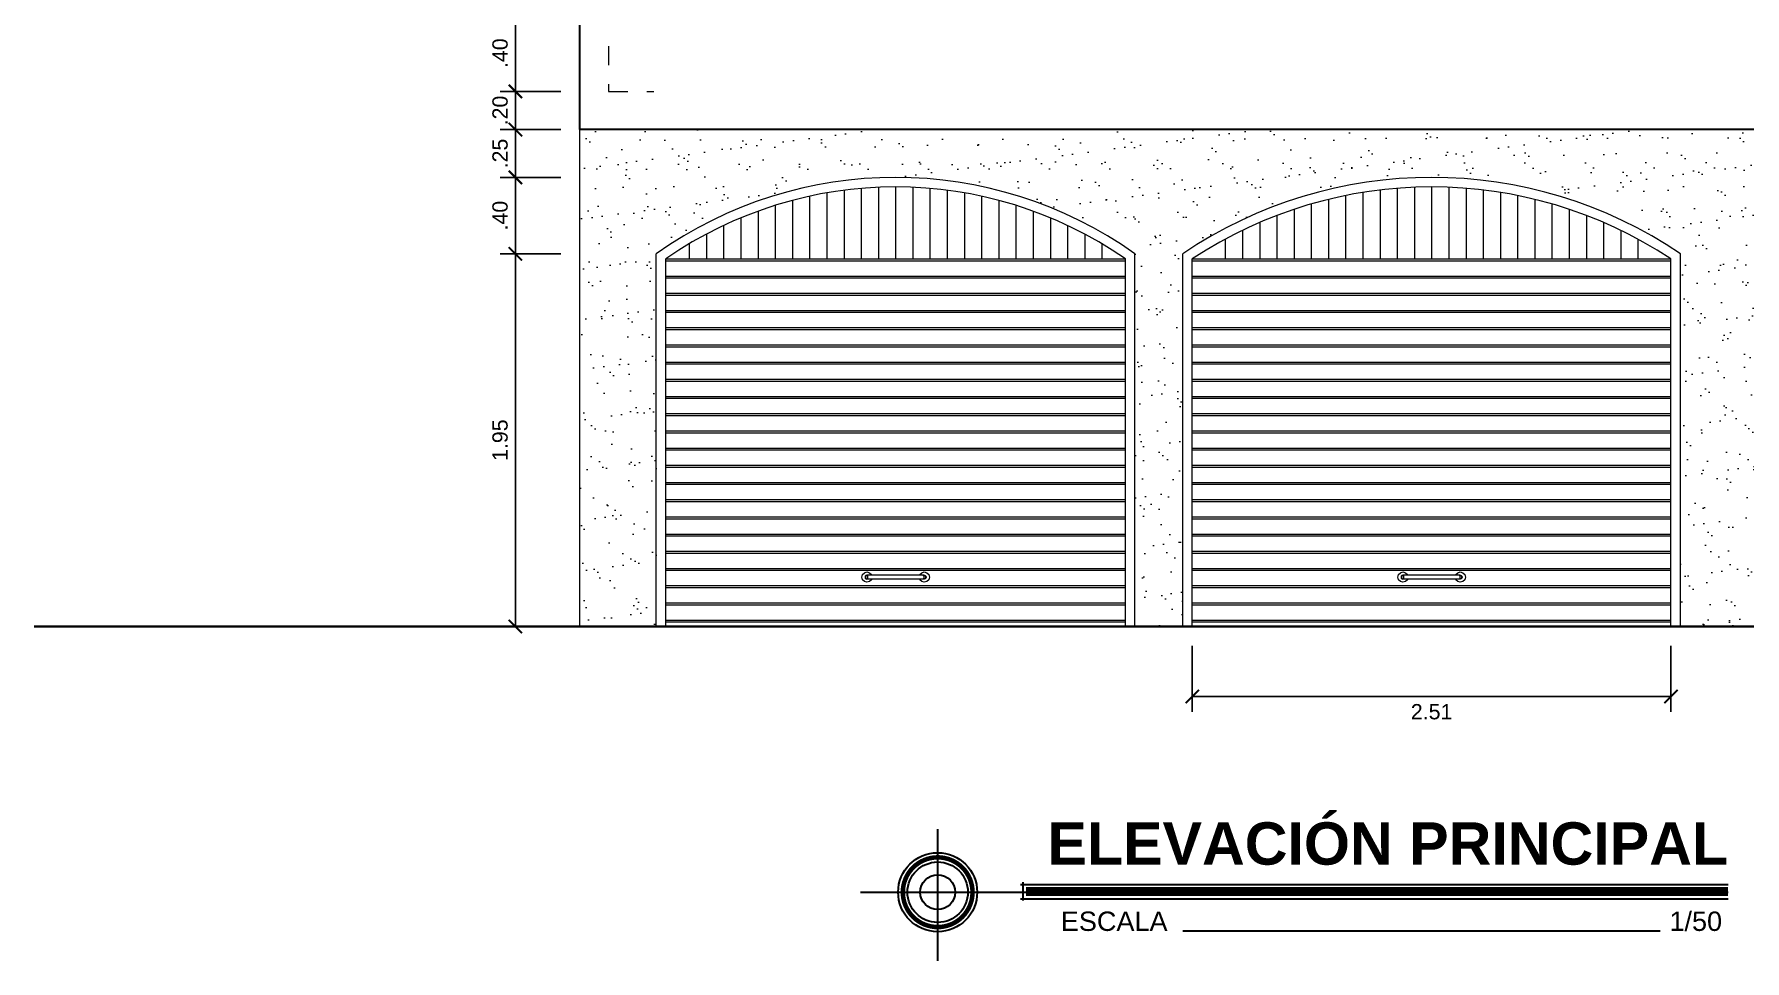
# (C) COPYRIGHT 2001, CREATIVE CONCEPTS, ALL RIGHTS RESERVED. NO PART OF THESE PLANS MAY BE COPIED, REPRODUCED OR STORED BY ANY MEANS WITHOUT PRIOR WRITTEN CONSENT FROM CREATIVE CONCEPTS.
# Model space of a CAD drawing. Header units: millimetres. Extents: x 107 to 277, y 11 to 70.
# Drawn here: x 106.96 to 115.92, y 21.04 to 25.89 of the extents above; entities that cross this region are included whole.
import ezdxf

# ---------------------------------------------------------------- set-up
doc = ezdxf.new("R2010")
doc.units = ezdxf.units.MM
doc.header["$PDMODE"] = 32
doc.linetypes.add('HIDDEN2', pattern=[4.762499999999999, 3.175, -1.5875])
doc.layers.get('0').update_dxf_attribs({"lineweight": 0})
doc.layers.get('Defpoints').update_dxf_attribs({"color": 167, "lineweight": 0})
for name, color, linetype, lineweight in [('A-Dims', 22, 'Continuous', 0), ('A-Draw', 2, 'Continuous', 0), ('A-Elevation Medium', 30, 'Continuous', 30), ('A-Stair', 53, 'Continuous', 0), ('A-Text', 30, 'Continuous', 30), ('A-Wall', 153, 'Continuous', 40), ('proyecciones', 33, 'HIDDEN2', 0), ('puertas y vent', 2, 'Continuous', 0)]:
    doc.layers.add(name, color=color, linetype=linetype, lineweight=lineweight)
doc.styles.add('ejes', font='swissel.ttf')
doc.styles.add('FITO', font='ARIAL.TTF')
doc.dimstyles.new('DIM50', dxfattribs={"dimtxt": 0.08, "dimasz": 0.07, "dimexe": 0.08, "dimexo": 0.1, "dimgap": 0.04, "dimtad": 2, "dimzin": 4, "dimdsep": 46, "dimtxsty": 'ejes', "dimblk": 'ARCHTICK', "dimcen": 0.05, "dimadec": 0, "dimazin": 0, "dimtfac": 1, "dimtix": 1, "dimtmove": 0, "dimatfit": 3, "dimfxl": 0.08, "dimarcsym": 0})

# ---------------------------------------------------------------- blocks, each defined once
blk = doc.blocks.new('_ArchTick')
at = {"color": 0, "linetype": 'ByBlock', "const_width": 0.15}
blk.add_lwpolyline([(-0.5, -0.5), (0.5, 0.5)], dxfattribs=at)
blk = doc.blocks.new('*D366')
at = {"layer": 'A-Dims', "color": 0, "lineweight": -2}
for p, q in [((109.7198441900281, 24.73788442129969), (109.4022303391197, 24.73788442129969)), ((109.4822303391197, 24.73788442129969), (109.4822303391197, 22.78788442129969)), ((109.7198441900281, 22.78788442129969), (109.4022303391197, 22.78788442129969))]:
    blk.add_line(p, q, dxfattribs=at)
at = {"layer": 'Defpoints', "color": 0}
for p in [(109.819844190028, 24.73788442129969), (109.4822303391197, 22.78788442129969), (109.819844190028, 22.78788442129969)]:
    blk.add_point(p, dxfattribs=at)
at = {"layer": 'A-Dims', "color": 0, "lineweight": -2, "xscale": 0.07, "yscale": 0.07, "zscale": 0.07}
for p, rotation in [((109.4822303391197, 24.73788442129969), 90), ((109.4822303391197, 22.78788442129969), 270)]:
    blk.add_blockref('_ArchTick', p, dxfattribs=dict(at, rotation=rotation))
at = {"layer": 'A-Dims', "color": 0, "insert": (109.4022303391197, 23.76288442129969), "char_height": 0.08, "attachment_point": 5, "rotation": 90, "style": 'ejes'}
blk.add_mtext('1.95', dxfattribs=at)
blk = doc.blocks.new('*D367')
at = {"layer": 'A-Dims', "color": 0, "lineweight": -2}
for p, q in [((109.7198441900281, 25.13788442129968), (109.4022303391197, 25.13788442129968)), ((109.4822303391197, 25.13788442129968), (109.4822303391197, 24.73788442129969)), ((109.7198441900281, 24.73788442129969), (109.4022303391197, 24.73788442129969))]:
    blk.add_line(p, q, dxfattribs=at)
at = {"layer": 'Defpoints', "color": 0}
for p in [(109.819844190028, 25.13788442129968), (109.4822303391197, 24.73788442129969), (109.819844190028, 24.73788442129969)]:
    blk.add_point(p, dxfattribs=at)
at = {"layer": 'A-Dims', "color": 0, "lineweight": -2, "xscale": 0.07, "yscale": 0.07, "zscale": 0.07}
for p, rotation in [((109.4822303391197, 25.13788442129968), 90), ((109.4822303391197, 24.73788442129969), 270)]:
    blk.add_blockref('_ArchTick', p, dxfattribs=dict(at, rotation=rotation))
at = {"layer": 'A-Dims', "color": 0, "insert": (109.4022303391197, 24.93788442129969), "char_height": 0.08, "attachment_point": 5, "rotation": 90, "style": 'ejes'}
blk.add_mtext('.40', dxfattribs=at)
blk = doc.blocks.new('*D368')
at = {"layer": 'A-Dims', "color": 0, "lineweight": -2}
for p, q in [((109.7198441900281, 25.38788442129968), (109.4022303391197, 25.38788442129968)), ((109.4822303391197, 25.38788442129968), (109.4822303391197, 25.13788442129968)), ((109.7198441900281, 25.13788442129968), (109.4022303391197, 25.13788442129968))]:
    blk.add_line(p, q, dxfattribs=at)
at = {"layer": 'Defpoints', "color": 0}
for p in [(109.819844190028, 25.38788442129968), (109.4822303391197, 25.13788442129968), (109.819844190028, 25.13788442129968)]:
    blk.add_point(p, dxfattribs=at)
at = {"layer": 'A-Dims', "color": 0, "lineweight": -2, "xscale": 0.07, "yscale": 0.07, "zscale": 0.07}
for p, rotation in [((109.4822303391197, 25.38788442129968), 90), ((109.4822303391197, 25.13788442129968), 270)]:
    blk.add_blockref('_ArchTick', p, dxfattribs=dict(at, rotation=rotation))
at = {"layer": 'A-Dims', "color": 0, "insert": (109.4022303391197, 25.26288442129968), "char_height": 0.08, "attachment_point": 5, "rotation": 90, "style": 'ejes'}
blk.add_mtext('.25', dxfattribs=at)
blk = doc.blocks.new('*D372')
at = {"layer": 'A-Dims', "color": 0, "lineweight": -2}
for p, q in [((109.7198441900281, 25.98788442129968), (109.4022303391197, 25.98788442129968)), ((109.4822303391197, 25.98788442129968), (109.4822303391197, 25.58788442129968)), ((109.7198441900281, 25.58788442129968), (109.4022303391197, 25.58788442129968))]:
    blk.add_line(p, q, dxfattribs=at)
at = {"layer": 'Defpoints', "color": 0}
for p in [(109.819844190028, 25.98788442129968), (109.4822303391197, 25.58788442129968), (109.819844190028, 25.58788442129968)]:
    blk.add_point(p, dxfattribs=at)
at = {"layer": 'A-Dims', "color": 0, "lineweight": -2, "xscale": 0.07, "yscale": 0.07, "zscale": 0.07}
for p, rotation in [((109.4822303391197, 25.98788442129968), 90), ((109.4822303391197, 25.58788442129968), 270)]:
    blk.add_blockref('_ArchTick', p, dxfattribs=dict(at, rotation=rotation))
at = {"layer": 'A-Dims', "color": 0, "insert": (109.4022303391197, 25.78788442129968), "char_height": 0.08, "attachment_point": 5, "rotation": 90, "style": 'ejes'}
blk.add_mtext('.40', dxfattribs=at)
blk = doc.blocks.new('*D413')
at = {"layer": 'A-Dims', "color": 0, "lineweight": -2}
for p, q in [((109.7198441900281, 25.58788442129968), (109.4022303391197, 25.58788442129968)), ((109.4822303391197, 25.58788442129968), (109.4822303391197, 25.38788442129968)), ((109.7198441900281, 25.38788442129968), (109.4022303391197, 25.38788442129968))]:
    blk.add_line(p, q, dxfattribs=at)
at = {"layer": 'Defpoints', "color": 0}
for p in [(109.819844190028, 25.58788442129968), (109.4822303391197, 25.38788442129968), (109.819844190028, 25.38788442129968)]:
    blk.add_point(p, dxfattribs=at)
at = {"layer": 'A-Dims', "color": 0, "lineweight": -2, "xscale": 0.07, "yscale": 0.07, "zscale": 0.07}
for p, rotation in [((109.4822303391197, 25.58788442129968), 270), ((109.4822303391197, 25.38788442129968), 90)]:
    blk.add_blockref('_ArchTick', p, dxfattribs=dict(at, rotation=rotation))
at = {"layer": 'A-Dims', "color": 0, "insert": (109.4022303391197, 25.48788442129968), "char_height": 0.08, "attachment_point": 5, "rotation": 90, "style": 'ejes'}
blk.add_mtext('.20', dxfattribs=at)
blk = doc.blocks.new('*D494')
at = {"layer": 'A-Draw', "color": 0, "lineweight": -2}
for p, q in [((113.0248441900281, 22.68596913987501), (113.0248441900281, 22.34161810307116)), ((115.530283703485, 22.68596913987501), (115.530283703485, 22.34161810307116)), ((113.0248441900281, 22.42161810307116), (115.530283703485, 22.42161810307116))]:
    blk.add_line(p, q, dxfattribs=at)
at = {"layer": 'Defpoints', "color": 0}
for p in [(113.0248441900281, 22.78596913987501), (115.530283703485, 22.78596913987501), (115.530283703485, 22.42161810307116)]:
    blk.add_point(p, dxfattribs=at)
at = {"layer": 'A-Draw', "color": 0, "lineweight": -2, "xscale": 0.07, "yscale": 0.07, "zscale": 0.07, "rotation": 180}
blk.add_blockref('_ArchTick', (113.0248441900281, 22.42161810307116), dxfattribs=at)
at = {"layer": 'A-Draw', "color": 0, "lineweight": -2, "xscale": 0.07, "yscale": 0.07, "zscale": 0.07}
blk.add_blockref('_ArchTick', (115.530283703485, 22.42161810307116), dxfattribs=at)
at = {"layer": 'A-Draw', "color": 0, "insert": (114.2775639467565, 22.34161810307116), "char_height": 0.08, "attachment_point": 5, "style": 'ejes'}
blk.add_mtext('2.51', dxfattribs=at)

msp = doc.modelspace()

# ---------------------------------------------------------------- hatches: boundary and pattern name
at = {"layer": 'A-Stair'}
h = msp.add_hatch(dxfattribs=at)
h.set_pattern_fill('AR-SAND,_O', color=157, scale=0.004)
h.set_pattern_definition([(37.50000000000001, (-87.64490639585276, -26.06693826949387), (-0.006400125183936183, 0.1957652949317369), [0, -0.154432, 0, -0.17272, 0, -0.1651]), (7.499999999999999, (-87.64490639585276, -26.06693826949387), (0.1798093132552011, 0.2867300402273417), [0, -0.08331199999999996, 0, -0.1391919999999999, 0, -0.05333999999999998]), (327.5, (-87.76987439585275, -26.06693826949387), (0.3163969480965832, 0.0005748738714182765), [0, -0.0508, 0, -0.18288, 0, -0.23876]), (317.5, (-87.76987439585275, -26.06693826949387), (0.3054225809889189, 0.0891717293028865), [0, -0.0254, 0, -0.119888, 0, -0.13716])])
h.paths.add_polyline_path([(112.7248441900281, 24.73788442129966), (112.7248441900281, 22.78788442129969), (112.9748441900281, 22.78788442129969), (112.9748441900281, 24.73788442129968, -0.3070499222369381), (115.580283703485, 24.73788442129968), (115.580283703485, 22.78788442129969), (115.9798441900281, 22.78788442129969), (115.9798441900281, 24.73788442129969, -0.695652173913128), (117.1298441900281, 24.73788442129963), (117.1298441900281, 22.78788442129969), (117.2798441900281, 22.78788442129969), (117.2798441900281, 25.38788442129968), (109.819844190028, 25.38788442129968), (109.819844190028, 22.78788442129969), (110.2194046765711, 22.78788442129969), (110.2194046765711, 24.73788442129969, -0.3193052539097957)])

# ---------------------------------------------------------------- linework, layer by layer
at = {"layer": 'A-Elevation Medium'}
for p, q in [((109.819844190028, 25.38788442129968), (109.819844190028, 25.98788442129968)), ((117.2798441900281, 25.38788442129968), (109.819844190028, 25.38788442129968))]:
    msp.add_line(p, q, dxfattribs=at)
at = {"layer": 'A-Stair', "color": 53}
msp.add_line((109.819844190028, 22.78788442129969), (109.819844190028, 25.38788442129968), dxfattribs=at)
at = {"layer": 'A-Stair', "color": 217}
for p, q in [((111.2021244332996, 25.07055176832265), (111.2021244332996, 24.71189524392501)), ((111.2921244332996, 25.08019864833782), (111.2921244332996, 24.71189524392501)), ((111.3821244332996, 25.08788442129967), (111.3821244332996, 24.71189524392501)), ((111.4721244332996, 25.08788442129967), (111.4721244332996, 24.71189524392501)), ((111.5621244332996, 25.08788442129967), (111.5621244332996, 24.71189524392501)), ((111.6521244332996, 25.08019864833781), (111.6521244332996, 24.71189524392501)), ((111.7421244332996, 25.07055176832265), (111.7421244332996, 24.71189524392501)), ((114.0075639467566, 25.07177959040195), (114.0075639467566, 24.71189524392502)), ((114.0975639467566, 25.08074086074743), (114.0975639467566, 24.71189524392502)), ((114.1875639467566, 25.0878844212997), (114.1875639467566, 24.71189524392502)), ((114.2775639467566, 25.0878844212997), (114.2775639467566, 24.71189524392502)), ((114.3675639467566, 25.0878844212997), (114.3675639467566, 24.71189524392502)), ((114.4575639467566, 25.08074086074743), (114.4575639467566, 24.71189524392502)), ((114.5475639467566, 25.07177959040194), (114.5475639467566, 24.71189524392502)), ((110.8421244332996, 24.99171514466187), (110.8421244332996, 24.71189524392501)), ((110.9321244332996, 25.01767102416274), (110.9321244332996, 24.71189524392501)), ((111.0221244332996, 25.03937865291882), (111.0221244332996, 24.71189524392501)), ((111.1121244332996, 25.05697099797127), (111.1121244332996, 24.71189524392501)), ((111.8321244332996, 25.05697099797127), (111.8321244332996, 24.71189524392501)), ((111.9221244332996, 25.03937865291881), (111.9221244332996, 24.71189524392501)), ((112.0121244332996, 25.01767102416273), (112.0121244332996, 24.71189524392501)), ((112.1021244332997, 24.99171514466186), (112.1021244332997, 24.71189524392501)), ((113.6475639467565, 24.99876505696776), (113.6475639467565, 24.71189524392502)), ((113.7375639467566, 25.0227598452666), (113.7375639467566, 24.71189524392502)), ((113.8275639467566, 25.04286114562439), (113.8275639467566, 24.71189524392502)), ((113.9175639467566, 25.05917365528823), (113.9175639467566, 24.71189524392502)), ((114.6375639467566, 25.05917365528823), (114.6375639467566, 24.71189524392502)), ((114.7275639467566, 25.04286114562436), (114.7275639467566, 24.71189524392502)), ((114.8175639467566, 25.02275984526658), (114.8175639467566, 24.71189524392502)), ((114.9075639467566, 24.99876505696776), (114.9075639467566, 24.71189524392502)), ((110.6621244332996, 24.92635246579392), (110.6621244332996, 24.71189524392501)), ((110.7521244332996, 24.96134437874949), (110.7521244332996, 24.71189524392501)), ((112.1921244332997, 24.96134437874948), (112.1921244332997, 24.71189524392501)), ((112.2821244332997, 24.92635246579389), (112.2821244332997, 24.71189524392501)), ((113.3775639467565, 24.90196728962255), (113.3775639467565, 24.71189524392502)), ((113.4675639467565, 24.93854534522428), (113.4675639467565, 24.71189524392502)), ((113.5575639467565, 24.97074668120155), (113.5575639467565, 24.71189524392502)), ((114.9975639467566, 24.97074668120154), (114.9975639467566, 24.71189524392502)), ((115.0875639467566, 24.93854534522428), (115.0875639467566, 24.71189524392502)), ((115.1775639467566, 24.90196728962253), (115.1775639467566, 24.71189524392502)), ((110.4821244332996, 24.84143081382528), (110.4821244332996, 24.71189524392501)), ((110.5721244332996, 24.88648547044078), (110.5721244332996, 24.71189524392501)), ((112.3721244332997, 24.88648547044075), (112.3721244332997, 24.71189524392501)), ((112.4621244332997, 24.84143081382523), (112.4621244332997, 24.71189524392501)), ((113.1975639467565, 24.81469106649102), (113.1975639467565, 24.71189524392502)), ((113.2875639467566, 24.8607775871349), (113.2875639467565, 24.71189524392502)), ((115.2675639467566, 24.86077758713484), (115.2675639467566, 24.71189524392502)), ((115.3575639467566, 24.814691066491), (115.3575639467566, 24.71189524392502)), ((110.2694046765712, 22.78788442129969), (110.2694046765712, 24.71189524392502)), ((110.2694046765712, 24.71189524392502), (112.6748441900281, 24.71189524392501)), ((110.3921244332996, 24.79080211376479), (110.3921244332996, 24.71189524392501)), ((112.5521244332997, 24.79080211376476), (112.5521244332997, 24.71189524392501)), ((112.6748441900281, 22.78788442129969), (112.6748441900281, 24.71189524392501)), ((113.0248441900281, 24.71189524392504), (115.530283703485, 24.71189524392501)), ((113.0248441900281, 22.78788442129969), (113.0248441900281, 24.71119082026926)), ((115.530283703485, 22.78788442129969), (115.530283703485, 24.71119082026927)), ((110.2694046765712, 24.70189524392502), (112.6748441900281, 24.701895243925)), ((110.2694046765712, 24.62189524392502), (112.6748441900281, 24.621895243925)), ((113.0248441900281, 24.70189524392503), (115.530283703485, 24.70189524392502)), ((113.0248441900281, 24.62189524392503), (115.530283703485, 24.621895243925)), ((110.2694046765712, 24.61189524392501), (112.6748441900281, 24.611895243925)), ((110.2694046765712, 24.53189524392501), (112.6748441900281, 24.531895243925)), ((113.0248441900281, 24.61189524392504), (115.530283703485, 24.61189524392501)), ((113.0248441900281, 24.53189524392503), (115.530283703485, 24.531895243925)), ((110.2694046765712, 24.52189524392501), (112.6748441900281, 24.52189524392499)), ((110.2694046765712, 24.44189524392501), (112.6748441900281, 24.441895243925)), ((113.0248441900281, 24.52189524392504), (115.530283703485, 24.52189524392501)), ((113.0248441900281, 24.44189524392502), (115.530283703485, 24.441895243925)), ((110.2694046765712, 24.43189524392501), (112.6748441900281, 24.43189524392499)), ((110.2694046765712, 24.35189524392501), (112.6748441900281, 24.35189524392499)), ((113.0248441900281, 24.43189524392503), (115.530283703485, 24.43189524392501)), ((113.0248441900281, 24.35189524392502), (115.530283703485, 24.35189524392499)), ((110.2694046765712, 24.341895243925), (112.6748441900281, 24.34189524392499)), ((113.0248441900281, 24.34189524392503), (115.530283703485, 24.341895243925)), ((110.2694046765712, 24.261895243925), (112.6748441900281, 24.26189524392499)), ((110.2694046765712, 24.251895243925), (112.6748441900281, 24.25189524392498)), ((113.0248441900281, 24.26189524392502), (115.530283703485, 24.26189524392499)), ((113.0248441900281, 24.25189524392503), (115.530283703485, 24.251895243925)), ((110.2694046765712, 24.171895243925), (112.6748441900281, 24.17189524392499)), ((110.2694046765712, 24.161895243925), (112.6748441900281, 24.16189524392498)), ((113.0248441900281, 24.17189524392501), (115.530283703485, 24.17189524392499)), ((113.0248441900281, 24.16189524392502), (115.530283703485, 24.161895243925)), ((110.2694046765712, 24.081895243925), (112.6748441900281, 24.08189524392498)), ((110.2694046765712, 24.07189524392499), (112.6748441900281, 24.07189524392498)), ((113.0248441900281, 24.08189524392501), (115.530283703485, 24.08189524392498)), ((113.0248441900281, 24.07189524392502), (115.530283703485, 24.07189524392499)), ((110.2694046765712, 23.99189524392499), (112.6748441900281, 23.99189524392498)), ((110.2694046765712, 23.98189524392499), (112.6748441900281, 23.98189524392497)), ((113.0248441900281, 23.99189524392501), (115.530283703485, 23.99189524392498)), ((113.0248441900281, 23.98189524392502), (115.530283703485, 23.98189524392499)), ((110.2694046765712, 23.90189524392499), (112.6748441900281, 23.90189524392498)), ((110.2694046765712, 23.89189524392498), (112.6748441900281, 23.89189524392497)), ((113.0248441900281, 23.901895243925), (115.530283703485, 23.90189524392498)), ((113.0248441900281, 23.89189524392501), (115.530283703485, 23.89189524392498)), ((110.2694046765712, 23.81189524392499), (112.6748441900281, 23.81189524392497)), ((110.2694046765712, 23.80189524392498), (112.6748441900281, 23.80189524392497)), ((113.0248441900281, 23.811895243925), (115.530283703485, 23.81189524392497)), ((113.0248441900281, 23.80189524392501), (115.530283703485, 23.80189524392498)), ((110.2694046765712, 23.72189524392498), (112.6748441900281, 23.72189524392497)), ((110.2694046765712, 23.71189524392498), (112.6748441900281, 23.71189524392496)), ((113.0248441900281, 23.721895243925), (115.530283703485, 23.72189524392497)), ((113.0248441900281, 23.71189524392501), (115.530283703485, 23.71189524392498)), ((110.2694046765712, 23.63189524392498), (112.6748441900281, 23.63189524392497)), ((110.2694046765712, 23.62189524392497), (112.6748441900281, 23.62189524392496)), ((113.0248441900281, 23.63189524392499), (115.530283703485, 23.63189524392497)), ((113.0248441900281, 23.621895243925), (115.530283703485, 23.62189524392497)), ((110.2694046765712, 23.54189524392498), (112.6748441900281, 23.54189524392496)), ((110.2694046765712, 23.53189524392497), (112.6748441900281, 23.53189524392496)), ((113.0248441900281, 23.54189524392499), (115.530283703485, 23.54189524392496)), ((113.0248441900281, 23.531895243925), (115.530283703485, 23.53189524392497)), ((110.2694046765712, 23.45189524392497), (112.6748441900281, 23.45189524392496)), ((110.2694046765712, 23.44189524392497), (112.6748441900281, 23.44189524392495)), ((113.0248441900281, 23.45189524392499), (115.530283703485, 23.45189524392496)), ((113.0248441900281, 23.441895243925), (115.530283703485, 23.44189524392497)), ((110.2694046765712, 23.36189524392497), (112.6748441900281, 23.36189524392496)), ((110.2694046765712, 23.35189524392496), (112.6748441900281, 23.35189524392495)), ((113.0248441900281, 23.36189524392498), (115.530283703485, 23.36189524392496)), ((113.0248441900281, 23.35189524392499), (115.530283703485, 23.35189524392496)), ((110.2694046765712, 23.27189524392497), (112.6748441900281, 23.27189524392495)), ((110.2694046765712, 23.26189524392496), (112.6748441900281, 23.26189524392495)), ((113.0248441900281, 23.27189524392498), (115.530283703485, 23.27189524392495)), ((113.0248441900281, 23.26189524392499), (115.530283703485, 23.26189524392496)), ((110.2694046765712, 23.18189524392496), (112.6748441900281, 23.18189524392495)), ((110.2694046765712, 23.17189524392496), (112.6748441900281, 23.17189524392494)), ((113.0248441900281, 23.18189524392498), (115.530283703485, 23.18189524392496)), ((113.0248441900281, 23.17189524392499), (115.530283703485, 23.17189524392496)), ((110.2694046765712, 23.09189524392496), (112.6748441900281, 23.09189524392495)), ((110.2694046765712, 23.08189524392495), (112.6748441900281, 23.08189524392494)), ((113.0248441900281, 23.09189524392497), (115.530283703485, 23.09189524392495)), ((113.0248441900281, 23.08189524392498), (115.530283703485, 23.08189524392495)), ((110.2694046765712, 23.00189524392496), (112.6748441900281, 23.00189524392494)), ((110.2694046765712, 22.99189524392495), (112.6748441900281, 22.99189524392494)), ((113.0248441900281, 23.00189524392497), (115.530283703485, 23.00189524392494)), ((113.0248441900281, 22.99189524392498), (115.530283703485, 22.99189524392495)), ((110.2694046765712, 22.91189524392495), (112.6748441900281, 22.91189524392494)), ((110.2694046765712, 22.90189524392495), (112.6748441900281, 22.90189524392493)), ((113.0248441900281, 22.91189524392497), (115.530283703485, 22.91189524392494)), ((113.0248441900281, 22.90189524392498), (115.530283703485, 22.90189524392495)), ((110.2694046765712, 22.82189524392495), (112.6748441900281, 22.82189524392493)), ((110.2694046765712, 22.81189524392494), (112.6748441900281, 22.81189524392493)), ((113.0248441900281, 22.82189524392496), (115.530283703485, 22.82189524392493)), ((113.0248441900281, 22.81189524392497), (115.530283703485, 22.81189524392494))]:
    msp.add_line(p, q, dxfattribs=at)
at = {"layer": 'A-Stair', "color": 13}
for p, q in [((110.2194046765711, 22.78788442129969), (110.2194046765711, 24.73788442129969)), ((112.7248441900281, 22.78788442129969), (112.7248441900281, 24.73788442129966)), ((112.9748441900281, 22.78788442129969), (112.9748441900281, 24.73788442129968)), ((115.580283703485, 22.78788442129969), (115.580283703485, 24.73788442129968))]:
    msp.add_line(p, q, dxfattribs=at)
for centre, radius, start, end in [((111.4721244332996, 22.9762509351774), 2.161633486122278, 54.58288832235707, 125.417111677642), ((114.2775639467565, 22.81653596558629), 2.321348455713399, 55.86179971021181, 124.1382002897882)]:
    msp.add_arc(centre, radius, start, end, dxfattribs=at)
at = {"layer": 'A-Stair', "color": 217}
for centre, radius, start, end in [((111.4721244332996, 22.9762509351774), 2.111633486122278, 55.27986387254007, 124.720136127459), ((114.2775639467565, 22.81653596558629), 2.271348455713399, 56.5278701982383, 123.4721298017617)]:
    msp.add_arc(centre, radius, start, end, dxfattribs=at)
at = {"layer": 'A-Text', "color": 251, "linetype": 'Continuous'}
for p, q in [((111.6924268507647, 21.03875500839511), (111.6924268507647, 21.72662564827665)), ((111.2888790273365, 21.39757335549739), (115.8295901426369, 21.39757335549739)), ((112.1263183605546, 21.43865882659752), (115.8295901426369, 21.43865882659754)), ((112.1394788951285, 21.35332766047679), (112.1394788951285, 21.44925969735508)), ((112.1263183605546, 21.362649482676), (115.8295901426369, 21.362649482676)), ((112.9754803714488, 21.19494247735833), (115.4739972888148, 21.19494247735835))]:
    msp.add_line(p, q, dxfattribs=at)
at = {"layer": 'A-Text', "const_width": 0.02375291952}
msp.add_lwpolyline([(111.6924268507647, 21.57999577638518, 1760.380359204241), (111.6928413572278, 21.57999530754154, 1760.380359204241)], format="xyb", dxfattribs=at)
at = {"layer": 'A-Text', "const_width": 0.04750583904}
msp.add_lwpolyline([(112.1537306468568, 21.40065415566492), (115.8295901426369, 21.40065415566492)], dxfattribs=at)
at = {"layer": 'A-Text', "color": 251, "linetype": 'Continuous'}
for radius in [0.2067454115020801, 0.1580994323251201, 0.09121121095680004]:
    msp.add_circle((111.6924268507647, 21.39757335549739), radius, dxfattribs=at)
at = {"layer": 'A-Wall', "color": 201}
msp.add_line((106.9637549702771, 22.78788442129969), (120.699517923638, 22.78788442129969), dxfattribs=at)
at = {"layer": 'proyecciones', "ltscale": 0.015}
msp.add_lwpolyline([(109.969844190028, 25.82514412319284), (109.969844190028, 25.58788442129968), (110.2071038919212, 25.58788442129968)], dxfattribs=at)
at = {"layer": 'puertas y vent', "color": 217}
for p, q in [((111.2951244332996, 23.04614401459344), (111.2987417473974, 23.05964401459341)), ((111.2987417473974, 23.03264401459342), (111.2951244332996, 23.04614401459344)), ((111.2987417473974, 23.05964401459341), (111.3086244332996, 23.06952670049561)), ((111.3086244332996, 23.02276132869122), (111.2987417473974, 23.03264401459342)), ((111.3086244332996, 23.06952670049561), (111.3221244332996, 23.07314401459343)), ((111.3221244332996, 23.0191440145934), (111.3086244332996, 23.02276132869122)), ((111.3134641792618, 23.05114401459344), (111.3121244332995, 23.04614401459344)), ((111.3121244332995, 23.04614401459344), (111.3134641792618, 23.04114401459339)), ((111.3171244332997, 23.05480426863125), (111.3134641792618, 23.05114401459344)), ((111.3134641792618, 23.04114401459339), (111.3171244332997, 23.03748376055558)), ((111.3163694808898, 23.05114401459344), (111.3151682975211, 23.04614401459344)), ((111.3151682975211, 23.04614401459344), (111.3163694808898, 23.04114401459339)), ((111.3196511748821, 23.05480426863125), (111.3163694808898, 23.05114401459344)), ((111.3163694808898, 23.04114401459339), (111.3196511748821, 23.03748376055558)), ((111.3221244332996, 23.05614401459344), (111.3171244332997, 23.05480426863125)), ((111.3171244332997, 23.03748376055558), (111.3221244332996, 23.0361440145934)), ((111.3221244332996, 23.07314401459343), (111.3356244332996, 23.06952670049561)), ((111.3241340522428, 23.05614401459344), (111.3221244332996, 23.05614401459344)), ((111.3241340522428, 23.0361440145934), (111.3221244332996, 23.0361440145934)), ((111.3356244332996, 23.02276132869122), (111.3221244332996, 23.0191440145934)), ((111.3296244332997, 23.05614401459344), (111.3241340522428, 23.05614401459344)), ((111.3296244332997, 23.0361440145934), (111.3241340522428, 23.0361440145934)), ((111.3251415559388, 23.05114401459344), (111.3244480523975, 23.04614401459344)), ((111.3244480523975, 23.04614401459344), (111.3251415559388, 23.04114401459339)), ((111.3270362428486, 23.05480426863125), (111.3251415559388, 23.05114401459344)), ((111.3251415559388, 23.04114401459339), (111.3270362428486, 23.03748376055558)), ((111.3371244332996, 23.05614401459344), (111.3296244332997, 23.05614401459344)), ((111.3371244332996, 23.0361440145934), (111.3296244332997, 23.0361440145934)), ((111.3356244332996, 23.06952670049561), (111.3455071192019, 23.05964401459341)), ((111.3455071192019, 23.03264401459342), (111.3356244332996, 23.02276132869122)), ((111.6071244332996, 23.05614401459344), (111.3371244332996, 23.05614401459344)), ((111.6071244332996, 23.0361440145934), (111.3371244332996, 23.0361440145934)), ((111.3455071192019, 23.05964401459341), (111.3464449413753, 23.05614401459344)), ((111.3464449413753, 23.0361440145934), (111.3455071192019, 23.03264401459342)), ((111.5978039252239, 23.05614401459344), (111.5987417473974, 23.05964401459341)), ((111.5987417473974, 23.03264401459342), (111.5978039252239, 23.0361440145934)), ((111.5987417473974, 23.05964401459341), (111.6086244332997, 23.06952670049561)), ((111.6086244332997, 23.02276132869122), (111.5987417473974, 23.03264401459342)), ((111.6146244332996, 23.05614401459344), (111.6071244332996, 23.05614401459344)), ((111.6146244332996, 23.0361440145934), (111.6071244332996, 23.0361440145934)), ((111.6086244332997, 23.06952670049561), (111.6221244332996, 23.07314401459343)), ((111.6221244332996, 23.0191440145934), (111.6086244332997, 23.02276132869122)), ((111.6201148143565, 23.05614401459344), (111.6146244332996, 23.05614401459344)), ((111.6201148143565, 23.0361440145934), (111.6146244332996, 23.0361440145934)), ((111.6172126237506, 23.05480426863125), (111.6191073106605, 23.05114401459344)), ((111.6191073106605, 23.04114401459339), (111.6172126237506, 23.03748376055558)), ((111.6191073106605, 23.05114401459344), (111.6198008142017, 23.04614401459344)), ((111.6198008142017, 23.04614401459344), (111.6191073106605, 23.04114401459339)), ((111.6221244332996, 23.05614401459344), (111.6201148143565, 23.05614401459344)), ((111.6221244332996, 23.0361440145934), (111.6201148143565, 23.0361440145934)), ((111.6221244332996, 23.07314401459343), (111.6356244332996, 23.06952670049561)), ((111.6221244332996, 23.05614401459344), (111.6271244332996, 23.05480426863125)), ((111.6271244332996, 23.03748376055558), (111.6221244332996, 23.0361440145934)), ((111.6356244332996, 23.02276132869122), (111.6221244332996, 23.0191440145934)), ((111.6245976917172, 23.05480426863125), (111.6278793857094, 23.05114401459344)), ((111.6278793857094, 23.04114401459339), (111.6245976917172, 23.03748376055558)), ((111.6271244332996, 23.05480426863125), (111.6307846873375, 23.05114401459344)), ((111.6307846873375, 23.04114401459339), (111.6271244332996, 23.03748376055558)), ((111.6278793857094, 23.05114401459344), (111.6290805690781, 23.04614401459344)), ((111.6290805690781, 23.04614401459344), (111.6278793857094, 23.04114401459339)), ((111.6307846873375, 23.05114401459344), (111.6321244332997, 23.04614401459344)), ((111.6321244332997, 23.04614401459344), (111.6307846873375, 23.04114401459339)), ((111.6356244332996, 23.06952670049561), (111.6455071192018, 23.05964401459341)), ((111.6455071192018, 23.03264401459342), (111.6356244332996, 23.02276132869122)), ((111.6455071192018, 23.05964401459341), (111.6491244332996, 23.04614401459344)), ((111.6491244332996, 23.04614401459344), (111.6455071192018, 23.03264401459342)), ((114.1005639467566, 23.04614401459344), (114.1041812608544, 23.05964401459341)), ((114.1041812608544, 23.03264401459342), (114.1005639467566, 23.04614401459344)), ((114.1041812608544, 23.05964401459341), (114.1140639467566, 23.06952670049561)), ((114.1140639467566, 23.02276132869122), (114.1041812608544, 23.03264401459342)), ((114.1140639467566, 23.06952670049561), (114.1275639467566, 23.07314401459343)), ((114.1275639467566, 23.0191440145934), (114.1140639467566, 23.02276132869122)), ((114.1189036927187, 23.05114401459344), (114.1175639467565, 23.04614401459344)), ((114.1175639467565, 23.04614401459344), (114.1189036927187, 23.04114401459339)), ((114.1225639467566, 23.05480426863125), (114.1189036927187, 23.05114401459344)), ((114.1189036927187, 23.04114401459339), (114.1225639467566, 23.03748376055558)), ((114.1218089943468, 23.05114401459344), (114.1206078109781, 23.04614401459344)), ((114.1206078109781, 23.04614401459344), (114.1218089943468, 23.04114401459339)), ((114.125090688339, 23.05480426863125), (114.1218089943468, 23.05114401459344)), ((114.1218089943468, 23.04114401459339), (114.125090688339, 23.03748376055558)), ((114.1275639467566, 23.05614401459344), (114.1225639467566, 23.05480426863125)), ((114.1225639467566, 23.03748376055558), (114.1275639467566, 23.0361440145934)), ((114.1275639467566, 23.07314401459343), (114.1410639467565, 23.06952670049561)), ((114.1295735656997, 23.05614401459344), (114.1275639467566, 23.05614401459344)), ((114.1295735656997, 23.0361440145934), (114.1275639467566, 23.0361440145934)), ((114.1410639467565, 23.02276132869122), (114.1275639467566, 23.0191440145934)), ((114.1350639467566, 23.05614401459344), (114.1295735656997, 23.05614401459344)), ((114.1350639467566, 23.0361440145934), (114.1295735656997, 23.0361440145934)), ((114.1305810693957, 23.05114401459344), (114.1298875658545, 23.04614401459344)), ((114.1298875658545, 23.04614401459344), (114.1305810693957, 23.04114401459339)), ((114.1324757563056, 23.05480426863125), (114.1305810693957, 23.05114401459344)), ((114.1305810693957, 23.04114401459339), (114.1324757563056, 23.03748376055558)), ((114.1425639467566, 23.05614401459344), (114.1350639467566, 23.05614401459344)), ((114.1425639467566, 23.0361440145934), (114.1350639467566, 23.0361440145934)), ((114.1410639467565, 23.06952670049561), (114.1509466326588, 23.05964401459341)), ((114.1509466326588, 23.03264401459342), (114.1410639467565, 23.02276132869122)), ((114.4125639467566, 23.05614401459344), (114.1425639467566, 23.05614401459344)), ((114.4125639467566, 23.0361440145934), (114.1425639467566, 23.0361440145934)), ((114.1509466326588, 23.05964401459341), (114.1518844548323, 23.05614401459344)), ((114.1518844548323, 23.0361440145934), (114.1509466326588, 23.03264401459342)), ((114.4032434386809, 23.05614401459344), (114.4041812608543, 23.05964401459341)), ((114.4041812608543, 23.03264401459342), (114.4032434386809, 23.0361440145934)), ((114.4041812608543, 23.05964401459341), (114.4140639467566, 23.06952670049561)), ((114.4140639467566, 23.02276132869122), (114.4041812608543, 23.03264401459342)), ((114.4200639467565, 23.05614401459344), (114.4125639467566, 23.05614401459344)), ((114.4200639467565, 23.0361440145934), (114.4125639467566, 23.0361440145934)), ((114.4140639467566, 23.06952670049561), (114.4275639467565, 23.07314401459343)), ((114.4275639467565, 23.0191440145934), (114.4140639467566, 23.02276132869122)), ((114.4255543278134, 23.05614401459344), (114.4200639467565, 23.05614401459344)), ((114.4255543278134, 23.0361440145934), (114.4200639467565, 23.0361440145934)), ((114.4226521372076, 23.05480426863125), (114.4245468241174, 23.05114401459344)), ((114.4245468241174, 23.04114401459339), (114.4226521372076, 23.03748376055558)), ((114.4245468241174, 23.05114401459344), (114.4252403276587, 23.04614401459344)), ((114.4252403276587, 23.04614401459344), (114.4245468241174, 23.04114401459339)), ((114.4275639467565, 23.05614401459344), (114.4255543278134, 23.05614401459344)), ((114.4275639467565, 23.0361440145934), (114.4255543278134, 23.0361440145934)), ((114.4275639467565, 23.07314401459343), (114.4410639467566, 23.06952670049561)), ((114.4275639467565, 23.05614401459344), (114.4325639467565, 23.05480426863125)), ((114.4325639467565, 23.03748376055558), (114.4275639467565, 23.0361440145934)), ((114.4410639467566, 23.02276132869122), (114.4275639467565, 23.0191440145934)), ((114.4300372051741, 23.05480426863125), (114.4333188991664, 23.05114401459344)), ((114.4333188991664, 23.04114401459339), (114.4300372051741, 23.03748376055558)), ((114.4325639467565, 23.05480426863125), (114.4362242007944, 23.05114401459344)), ((114.4362242007944, 23.04114401459339), (114.4325639467565, 23.03748376055558)), ((114.4333188991664, 23.05114401459344), (114.4345200825351, 23.04614401459344)), ((114.4345200825351, 23.04614401459344), (114.4333188991664, 23.04114401459339)), ((114.4362242007944, 23.05114401459344), (114.4375639467567, 23.04614401459344)), ((114.4375639467567, 23.04614401459344), (114.4362242007944, 23.04114401459339)), ((114.4410639467566, 23.06952670049561), (114.4509466326588, 23.05964401459341)), ((114.4509466326588, 23.03264401459342), (114.4410639467566, 23.02276132869122)), ((114.4509466326588, 23.05964401459341), (114.4545639467566, 23.04614401459344)), ((114.4545639467566, 23.04614401459344), (114.4509466326588, 23.03264401459342))]:
    msp.add_line(p, q, dxfattribs=at)

# ---------------------------------------------------------------- texts
at = {"layer": 'A-Text', "style": 'FITO'}
for s, p in [('ESCALA', (112.3368561585681, 21.19494247735833)), ('1/50', (115.5222830000776, 21.19494247735833))]:
    msp.add_text(s, height=0.101345789952, dxfattribs=at).set_placement(p)
at = {"layer": 'A-Text', "insert": (112.2667319881531, 21.76332749880137), "char_height": 0.22176, "width": 10.94881398779467, "attachment_point": 1}
msp.add_mtext('{\\fArial|b1|i0|c0|p34;ELEVACIÓN PRINCIPAL}', dxfattribs=at)

# ---------------------------------------------------------------- dimensions: what is measured, and where the dimension line sits
at = {"layer": 'A-Dims'}
for base, p1, p2, picture, middle in [((109.4822303391197, 25.58788442129968), (109.819844190028, 25.98788442129968), (109.819844190028, 25.58788442129968), '*D372', (109.4022303391197, 25.78788442129968)), ((109.4822303391197, 25.38788442129968), (109.819844190028, 25.58788442129968), (109.819844190028, 25.38788442129968), '*D413', (109.4022303391197, 25.48788442129968)), ((109.4822303391197, 25.13788442129968), (109.819844190028, 25.38788442129968), (109.819844190028, 25.13788442129968), '*D368', (109.4022303391197, 25.26288442129968)), ((109.4822303391197, 24.73788442129969), (109.819844190028, 25.13788442129968), (109.819844190028, 24.73788442129969), '*D367', (109.4022303391197, 24.93788442129969)), ((109.4822303391197, 22.78788442129969), (109.819844190028, 24.73788442129969), (109.819844190028, 22.78788442129969), '*D366', (109.4022303391197, 23.76288442129969))]:
    dim = msp.add_linear_dim(base=base, p1=p1, p2=p2, angle=90, dimstyle='DIM50', dxfattribs=at)
    dim.commit()
    dim.dimension.update_dxf_attribs({"geometry": picture, "text_midpoint": middle})
at = {"layer": 'A-Draw'}
dim = msp.add_linear_dim(base=(115.530283703485, 22.42161810307116), p1=(113.0248441900281, 22.78596913987501), p2=(115.530283703485, 22.78596913987501), dimstyle='DIM50', override={"dimfxl": 0.03}, dxfattribs=at)
dim.commit()
dim.dimension.update_dxf_attribs({"geometry": '*D494', "text_midpoint": (114.2775639467565, 22.34161810307116)})

doc.saveas('drawing.dxf')
